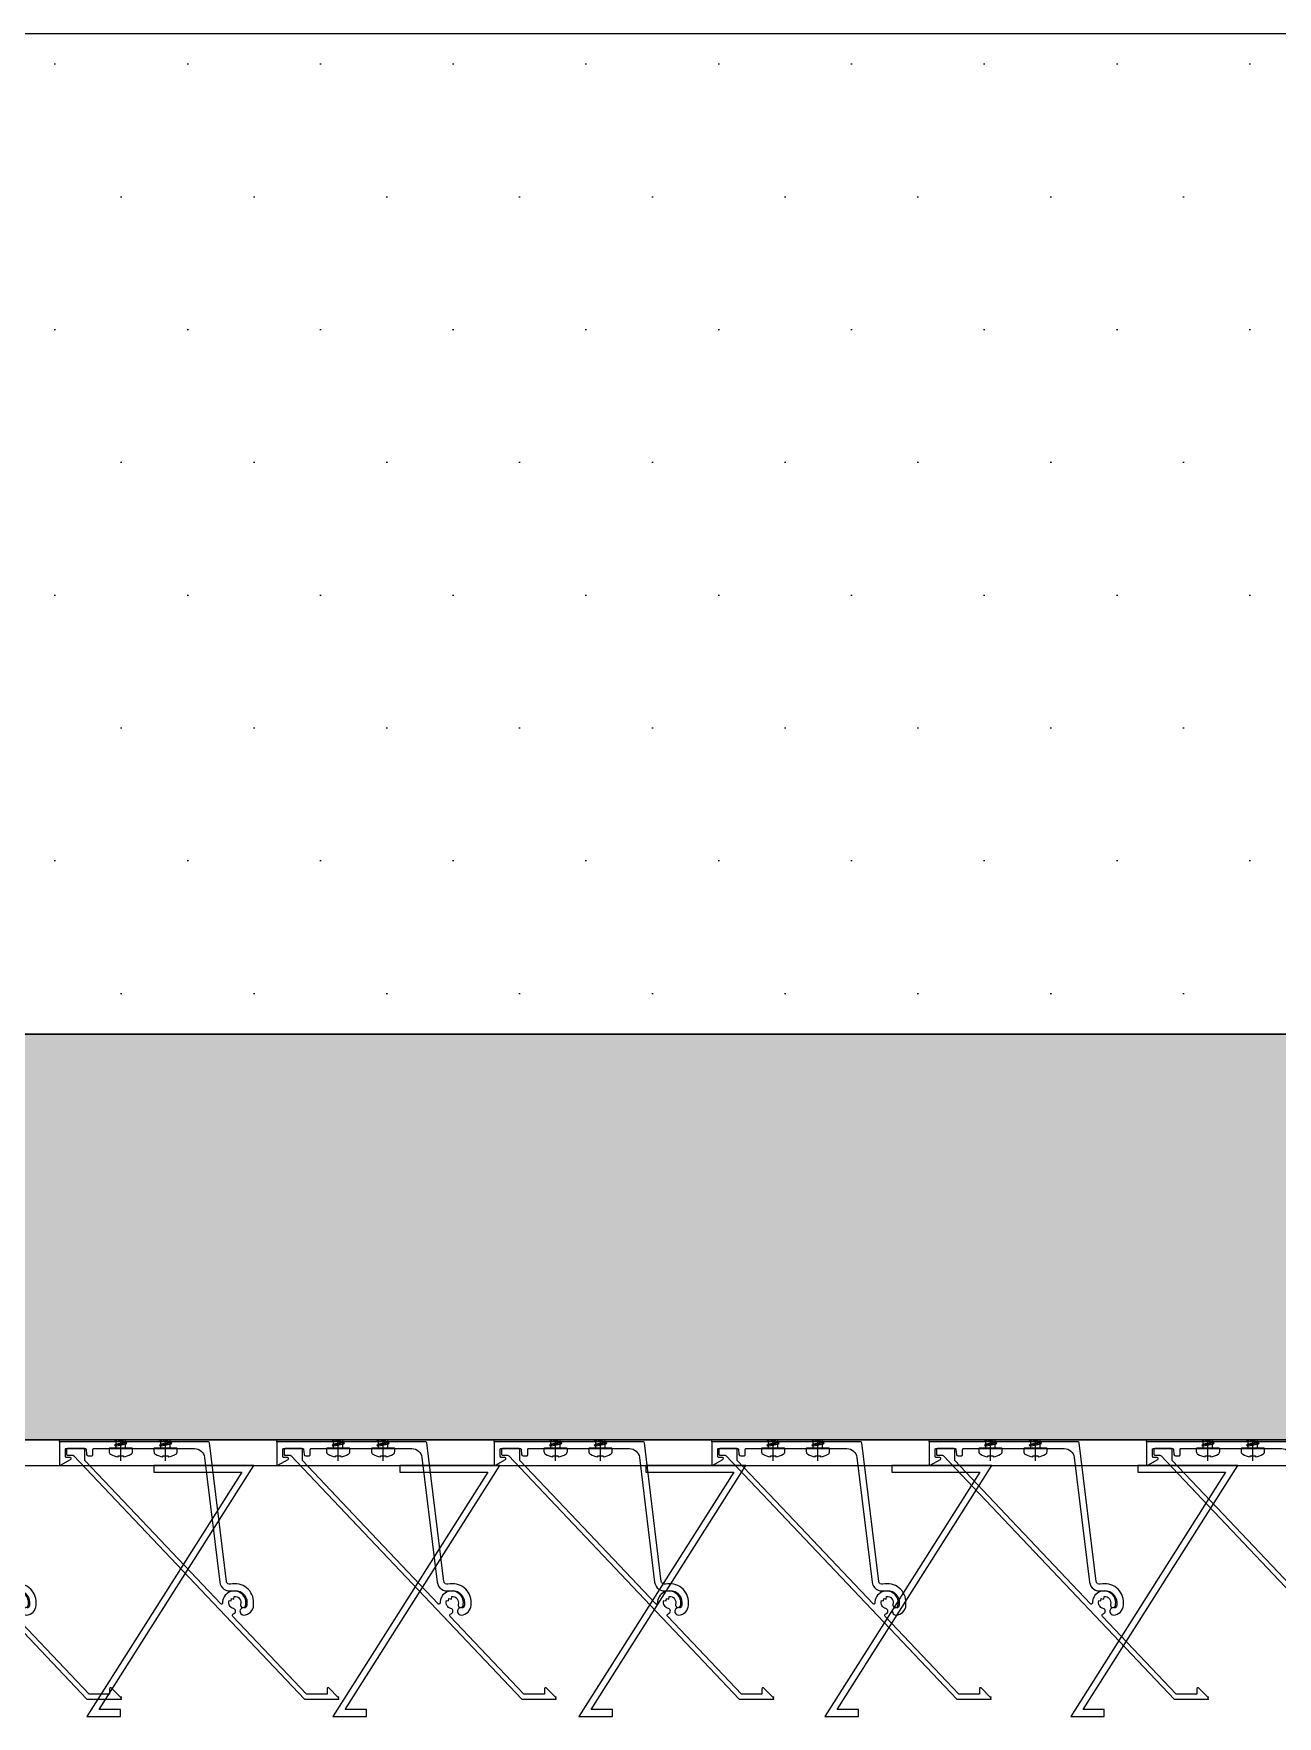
# Model space of a CAD drawing. Header units: millimetres. Extents: x 2519235 to 7246330, y 25937 to 201821.
# Drawn here: x 2717873 to 2718245, y 105313 to 105816 of the extents above; entities that cross this region are included whole.
import ezdxf

# ---------------------------------------------------------------- set-up
doc = ezdxf.new("R2010")
doc.units = ezdxf.units.MM
doc.set_wipeout_variables(frame=1)
for name, pattern in [('CENTER', [50.8, 31.75, -6.35, 6.35, -6.35]), ('DXK_LINE_DOT2', [3.9198, 1.9599, -1.9599]), ('HIDDEN2', [4.7625, 3.175, -1.5875])]:
    doc.linetypes.add(name, pattern=pattern)
for name, color, linetype in [('000 - 0_HIDE_OBJ_FRAMING_DEF_SUB_1', 7, 'Continuous'), ('010 - ASPG_ACCESSORIES_MAIN_COLOR_1', 7, 'Continuous'), ('010 - ASPG_EXTR_DEF_SUB', 7, 'Continuous'), ('010 - ASPG_EXTR_MAIN_COLOR_2', 7, 'Continuous'), ('010 - ASPG_FLASHING_HATCH_', 7, 'Continuous'), ('010 - ASPG_FLASHING_MAIN_COLOR_2', 7, 'Continuous'), ('010 - ASPG_FLASHING_MAIN_COLOR_4', 7, 'Continuous'), ('010 - ASPG_FLASHING_WIPEOUT_', 7, 'Continuous'), ('010 - ASPG_FRAMING_MAIN_COLOR_2', 7, 'Continuous'), ('010 - ASPG_FRAMING_SUB_COLOR_2', 7, 'Continuous'), ('010 - ASPG_FRAMING_WIPEOUT_', 7, 'Continuous'), ('_BOLT-M10', 7, 'Continuous'), ('_C-SC', 7, 'Continuous'), ('_Hatch', 7, 'Continuous'), ('_LOUVER-SB', 7, 'Continuous'), ('A-GENM', 7, 'Continuous'), ('A-GLAZ-CURT', 7, 'Continuous'), ('Center Line', 7, 'CENTER'), ('Xref-PLAN-106.940$0$_PP-Dim', 7, 'Continuous')]:
    doc.layers.add(name, color=color, linetype=linetype)
doc.layers.add('SCREW', color=7, linetype='Continuous', lineweight=5)

# ---------------------------------------------------------------- blocks, each defined once
blk = doc.blocks.new('_C-SC')
at = {"layer": '_Hatch'}
h = blk.add_hatch(dxfattribs=at)
h.set_pattern_fill('STEEL', scale=1.5)
h.set_pattern_definition([(45, (-1941.0177, -2436.031), (-3.367596, 3.367596), []), (45, (-1941.0177, -2433.6497), (-3.367596, 3.367596), [])])
h.paths.add_polyline_path([(3, 67), (3, 3, 0.414214), (13, -7), (50, -7), (50, -15), (-50, -15), (-50, -7), (-13, -7, 0.414214), (-3, 3), (-3, 67, 0.414214), (-13, 77), (-50, 77), (-50, 85), (50, 85), (50, 77), (13, 77, 0.414214)])
at = {"color": 7, "linetype": 'Continuous'}
for p, q in [((70, 135), (-70, 135)), ((-70, 135), (-70, -25)), ((70, 135), (70, -25))]:
    blk.add_line(p, q, dxfattribs=at)
at = {"color": 7, "linetype": 'DXK_LINE_DOT2'}
for p, q in [((-70, 135), (-70, -25)), ((70, 135), (-70, 135)), ((70, -25), (70, 135))]:
    blk.add_line(p, q, dxfattribs=at)
at = {"color": 7, "linetype": 'HIDDEN2'}
for p, q in [((-70, -25), (-70, -65)), ((70, -65), (70, -25)), ((-70, -30.08), (-70, -65)), ((70, -30.08), (70, -65)), ((-70, -65), (70, -65)), ((-70, -65), (70, -65))]:
    blk.add_line(p, q, dxfattribs=at)
at = {"color": 7}
blk.add_lwpolyline([(-50, 85), (50, 85), (50, 77), (13, 77, 0.414214), (3, 67), (3, 3, 0.414214), (13, -7), (50, -7), (50, -15), (-50, -15), (-50, -7), (-13, -7, 0.414214), (-3, 3), (-3, 67, 0.414214), (-13, 77), (-50, 77)], format="xyb", close=True, dxfattribs=at)
for points in [[(63, 60), (3, 60), (3, 10), (63, 10)], [(63, 60), (8, 60), (8, 10), (63, 10)]]:
    blk.add_lwpolyline(points, close=True, dxfattribs=at)
at = {"layer": '_BOLT-M10', "color": 7}
for p, q in [((0, 128.05), (0, 101.95)), ((-11.69, 115), (11.69, 115)), ((3, 42), (-3, 42)), ((8, 42), (3, 42)), ((16, 35), (-10, 35)), ((3, 28), (-3, 28)), ((8, 28), (3, 28))]:
    blk.add_line(p, q, dxfattribs=at)
blk.add_lwpolyline([(-8, 110.38), (0, 105.76), (8, 110.38), (8, 119.62), (0, 124.24), (-8, 119.62)], close=True, dxfattribs=at)
for radius in [10, 6.93]:
    blk.add_circle((0, 115), radius, dxfattribs=at)
at = {"layer": 'Defpoints', "color": 7}
for p, q in [((6.35, -6.35), (-6.35, 6.35)), ((-6.35, -6.35), (6.35, 6.35))]:
    blk.add_line(p, q, dxfattribs=at)
at = {"layer": 'Defpoints', "color": 7, "linetype": 'HIDDEN2'}
for p, q in [((0, -58.05), (0, -31.95)), ((-11.69, -45), (11.69, -45))]:
    blk.add_line(p, q, dxfattribs=at)
blk.add_lwpolyline([(-8, -40.38), (0, -35.76), (8, -40.38), (8, -49.62), (0, -54.24), (-8, -49.62)], close=True, dxfattribs=at)
for radius in [10, 6.93]:
    blk.add_circle((0, -45), radius, dxfattribs=at)
blk = doc.blocks.new('*U363')
at = {"color": 7}
for p, q in [((5227.89, -25), (-122.11, -25)), ((-122.11, -144.93), (-122.11, -25)), ((-122.11, -30.08), (5227.89, -30.08)), ((-122.11, -35.39), (5227.89, -35.39)), ((-122.11, -134.54), (5227.89, -134.54)), ((-122.11, -139.62), (5227.89, -139.62)), ((-122.11, -144.93), (5227.89, -144.93))]:
    blk.add_line(p, q, dxfattribs=at)
at = {"layer": 'Defpoints', "color": 7}
for p, q in [((6.35, -6.35), (-6.35, 6.35)), ((-6.35, -6.35), (6.35, 6.35)), ((0, 0), (0, -144.93))]:
    blk.add_line(p, q, dxfattribs=at)
blk = doc.blocks.new('DPA_CP_Entrance Louver Grill Vertical - Louver Grill Vertical Z-27953553-ENTRANCE 1 - LOWER ROOF LEVEL PLAN')
at = {"layer": '000 - 0_HIDE_OBJ_FRAMING_DEF_SUB_1', "color": 7}
for p, q in [((700, 125), (-700, 125)), ((700, 50), (-700, 50))]:
    blk.add_line(p, q, dxfattribs=at)
blk = doc.blocks.new('GM_Louver Grill Vertical Z1 - Z Profile-27946408-ENTRANCE 1 - LOWER ROOF LEVEL PLAN')
at = {"layer": '000 - 0_HIDE_OBJ_FRAMING_DEF_SUB_1', "color": 7, "lineweight": 9}
for p, q in [((46.37, 73), (0.1, 0)), ((3.73, 2), (50, 75)), ((50, 75), (40, 75)), ((40, 75), (40, 73)), ((40, 73), (46.37, 73)), ((0.1, 0), (30, 0)), ((30, 2), (3.73, 2)), ((30, 0), (30, 2))]:
    blk.add_line(p, q, dxfattribs=at)
blk = doc.blocks.new('A$C7e7c92b9')
at = {"layer": 'A-GENM', "color": 7, "lineweight": 9, "rotation": 180}
for p in [(119014.3, 9933.47), (119087.83, 9933.47), (119161.35, 9933.47), (119234.88, 9933.47), (119308.41, 9933.47)]:
    blk.add_blockref('GM_Louver Grill Vertical Z1 - Z Profile-27946408-ENTRANCE 1 - LOWER ROOF LEVEL PLAN', p, dxfattribs=at)
at = {"layer": 'A-GLAZ-CURT', "color": 7, "rotation": 180}
blk.add_blockref('DPA_CP_Entrance Louver Grill Vertical - Louver Grill Vertical Z-27953553-ENTRANCE 1 - LOWER ROOF LEVEL PLAN', (119320.18, 10058.47), dxfattribs=at)
blk = doc.blocks.new('Xref-PLAN-106.940')
at = {"layer": 'Xref-PLAN-106.940$0$_PP-Dim', "color": 7}
for p, q in [((118919.18, 10358.4), (124394.18, 10358.4)), ((118619.18, 10058.4), (124394.18, 10058.4))]:
    blk.add_line(p, q, dxfattribs=at)
blk = doc.blocks.new('A$C6d15e31b')
at = {"color": 7}
blk.add_blockref('Xref-PLAN-106.940', (-135619.34, -23258.4), dxfattribs=at)
at = {"layer": '000 - 0_HIDE_OBJ_FRAMING_DEF_SUB_1', "color": 7}
blk.add_blockref('A$C7e7c92b9', (-135619.34, -23258.4), dxfattribs=at)
at = {"layer": '_C-SC', "color": 7}
blk.add_blockref('_C-SC', (-16400.07, -13050), dxfattribs=at)
at = {"layer": '_LOUVER-SB', "color": 7}
blk.add_blockref('*U363', (-16527.89, -13050), dxfattribs=at)
blk = doc.blocks.new('PZG35-9D5')
at = {"layer": 'Center Line', "color": 7}
blk.add_line((0, 3.73), (0, -10.53), dxfattribs=at)
at = {"layer": 'SCREW', "color": 7}
for p, q in [((-1.4, 0), (-1.4, -1.09)), ((1.4, 0), (1.4, -0.59)), ((-1.85, -1.4), (1.85, -0.9)), ((-1.85, -1.4), (-1.4, -1.09)), ((-1.85, -1.4), (-1.4, -1.71)), ((-1.85, -2.7), (1.85, -2.2)), ((-1.85, -2.7), (-1.4, -2.39)), ((-1.85, -2.7), (-1.4, -3.01)), ((-1.85, -4), (-1.4, -3.69)), ((-1.85, -4), (-0.99, -3.88)), ((-1.85, -4), (-1.4, -4.31)), ((-1.4, -1.09), (1.4, -0.59)), ((-1.4, -1.71), (1.4, -1.21)), ((-1.4, -1.71), (-1.4, -2.39)), ((-1.4, -2.39), (1.4, -1.89)), ((-1.4, -3.01), (1.4, -2.51)), ((-1.4, -3.01), (-1.4, -3.69)), ((-1.4, -3.69), (-0.84, -3.59)), ((-1.4, -4.31), (-1.18, -4.27)), ((-1.4, -4.31), (-1.4, -8.1)), ((0.56, -3.34), (1.4, -3.19)), ((0.71, -3.65), (1.85, -3.5)), ((0.71, -3.93), (1.4, -3.81)), ((0.71, -4.61), (1.4, -4.49)), ((0.71, -4.95), (1.85, -4.8)), ((1.85, -0.9), (1.4, -0.59)), ((1.85, -0.9), (1.4, -1.21)), ((1.4, -1.21), (1.4, -1.89)), ((1.85, -2.2), (1.4, -1.89)), ((1.85, -2.2), (1.4, -2.51)), ((1.4, -2.51), (1.4, -3.19)), ((1.85, -3.5), (1.4, -3.19)), ((1.85, -3.5), (1.4, -3.81)), ((1.4, -3.81), (1.4, -4.49)), ((1.85, -4.8), (1.4, -4.49)), ((1.85, -4.8), (1.4, -5.11)), ((0, -9.5), (-1.4, -8.1)), ((0, -9.5), (1.4, -8.1)), ((0.71, -5.23), (1.4, -5.11)), ((1.4, -5.11), (1.4, -8.1))]:
    blk.add_line(p, q, dxfattribs=at)
blk.add_lwpolyline([(0, -9.5), (0.71, -5.23), (0.71, -3.6, 0.417657), (0.41, -3.3, 0.108102), (-0.84, -3.59), (-1.4, -4.7)], format="xyb", dxfattribs=at)
blk = doc.blocks.new('*U2951')
at = {"layer": 'SCREW', "color": 7}
blk.add_lwpolyline([(3.03, 1.78, 0.09906), (0.8, 2.55), (0.8, 2.27), (-0.8, 2.27), (-0.8, 2.55, 0.09906), (-3.03, 1.78, 0.266588), (-3.5, 0.96), (-3.5, 0.2, 0.414214), (-3.3, 0), (3.3, 0, 0.414214), (3.5, 0.2), (3.5, 0.96, 0.266588)], format="xyb", close=True, dxfattribs=at)
blk.add_blockref('PZG35-9D5', (0, 0), dxfattribs=at)
blk = doc.blocks.new('*U2950')
at = {"color": 7}
blk.add_point((0, 0), dxfattribs=at)
at = {"layer": '010 - ASPG_ACCESSORIES_MAIN_COLOR_1', "color": 7}
blk.add_lwpolyline([(-39.7, -0.6, 0.414214), (-40, -0.9), (-40, -7.37, 0.57735), (-39.65, -7.57), (-36.64, -5.83, 0.767327), (-36.79, -5.3), (-37.9, -5.3, -0.414214), (-38.2, -5), (-38.2, -2.8, -0.414214), (-38, -2.6), (-32.18, -2.6, -0.388879), (-31.98, -2.78), (-31.85, -4.34, 0.388879), (-31.35, -4.8), (-30.3, -4.8, 0.414214), (-30, -4.5), (-30, -2.9, -0.414214), (-29.7, -2.6), (0.41, -2.6, -0.378969), (3.39, -5.24), (7.95, -42.52, 0.446593), (11.62, -45.08, -0.489802), (16.08, -48.68), (16.06, -49.36, -0.18248), (15.8, -50.02, -0.267949), (15.33, -50.17, 1.122115), (15.1, -52.34, 0.405004), (18.06, -49.4), (18.08, -48.72, 0.489805), (11.16, -43.13, -0.446597), (9.94, -42.28), (4.87, -0.85, 0.364176), (4.57, -0.6)], format="xyb", close=True, dxfattribs=at)
at = {"layer": '010 - ASPG_EXTR_DEF_SUB', "color": 7}
for p in [(-40, -0.5), (43.44, -76.9), (43.44, -77.5)]:
    blk.add_point(p, dxfattribs=at)
at = {"layer": '010 - ASPG_EXTR_MAIN_COLOR_2', "color": 7}
blk.add_lwpolyline([(11.37, -48.15), (11.47, -47.44), (12.18, -47.56), (12.29, -46.79, -0.535538), (14.19, -49.17, 0.991572), (15.66, -49.58, 1.157025), (8.79, -48.77, -0.688558), (8.27, -48.99), (-17.14, -22.17), (-32.34, -6.13), (-32.34, -2.9, 0.414312), (-32.64, -2.6), (-37.54, -2.6, 0.414116), (-37.84, -2.9), (-37.84, -4.3, 0.414214), (-37.54, -4.6), (-35.99, -4.6, -0.205895), (-35.77, -4.69), (33.23, -77.5), (43.14, -77.5, 0.668179), (43.36, -76.99), (40.52, -74.15, 0.668179), (40.01, -74.36), (40.01, -76), (33.87, -76), (11.86, -52.78, -0.558354), (12.08, -51.95, 0.766275), (12.04, -50.39, -0.438583), (10.71, -48.05)], format="xyb", close=True, dxfattribs=at)
at = {"layer": 'SCREW', "color": 7, "rotation": 180}
for p in [(-21.65, -2.5), (-8.24, -2.5)]:
    blk.add_blockref('*U2951', p, dxfattribs=at)
blk = doc.blocks.new('*U2379')
at = {"color": 7}
blk.add_wipeout([(1519.3, 4), (60, 4), (60, 69.3), (1519.3, 69.3)], dxfattribs=at).dxf.layer = '010 - ASPG_FRAMING_WIPEOUT_'
at = {"layer": '010 - ASPG_FRAMING_MAIN_COLOR_2', "color": 7}
blk.add_lwpolyline([(1489.3, 69.3), (90, 69.3), (90, 6), (1489.3, 6)], close=True, dxfattribs=at)
at = {"layer": '010 - ASPG_FRAMING_SUB_COLOR_2', "color": 7}
for points in [[(1519.3, 4), (60, 4), (60, 69.3), (1519.3, 69.3)], [(60, 2), (60, 4), (1519.3, 4), (1519.3, 2)]]:
    blk.add_lwpolyline(points, close=True, dxfattribs=at)
at = {"color": 7, "rotation": 180}
for p in [(699.3, 69.3), (764.3, 69.3), (829.3, 69.3), (894.3, 69.3), (959.3, 69.3), (1024.3, 69.3), (1089.3, 69.3)]:
    blk.add_blockref('*U2950', p, dxfattribs=at)
blk = doc.blocks.new('W-1-PP17-ENT1_REV02_20260416-153151_PP17_ENT1_ASPG_MAIN_UPPL')
at = {"color": 7, "rotation": 179.9999999999999}
blk.add_blockref('*U2379', (-15599, -13248), dxfattribs=at)
blk = doc.blocks.new('*U2916')
at = {"color": 7}
blk.add_wipeout([(0, -52), (1397.84, -52), (1098.84, -351), (0, -351)], dxfattribs=at).dxf.layer = '010 - ASPG_FLASHING_WIPEOUT_'
at = {"layer": '010 - ASPG_FLASHING_HATCH_'}
h = blk.add_hatch(dxfattribs=at)
h.set_pattern_fill('DOTS', scale=0.5)
h.set_pattern_definition([(0, (0, 0), (19.8438, 39.6875), [0, -39.6875])])
h.paths.add_polyline_path([(0, -52), (1397.84, -52), (1098.84, -351), (0, -351)])
at = {"layer": '010 - ASPG_FLASHING_MAIN_COLOR_2', "color": 7}
blk.add_lwpolyline([(0, -52), (1397.84, -52), (1098.84, -351), (0, -351)], close=True, dxfattribs=at)
at = {"color": 7}
blk.add_wipeout([(0, 69.3), (1519.14, 69.3), (1397.84, -52), (0, -52)], dxfattribs=at).dxf.layer = '010 - ASPG_FLASHING_WIPEOUT_'
at = {"layer": '010 - ASPG_FLASHING_HATCH_'}
h = blk.add_hatch(dxfattribs=at)
h.set_pattern_fill('DOTS', scale=0.1)
h.set_pattern_definition([(0, (0, 0), (3.96875, 7.9375), [0, -7.9375])])
h.paths.add_polyline_path([(0, 69.3), (1519.14, 69.3), (1397.84, -52), (0, -52)])
at = {"layer": '010 - ASPG_FLASHING_MAIN_COLOR_4', "color": 7}
blk.add_lwpolyline([(0, 69.3), (1519.14, 69.3), (1397.84, -52), (0, -52)], close=True, dxfattribs=at)
blk = doc.blocks.new('W-1-PP17-ENT1_REV03_20260621-000232_LOPF_FLASHING')
at = {"color": 7, "rotation": 180}
blk.add_blockref('*U2916', (-15599.16, -13248), dxfattribs=at)

msp = doc.modelspace()

# ---------------------------------------------------------------- block references
at = {"color": 7}
msp.add_blockref('A$C6d15e31b', (2734544.161, 118712.942), dxfattribs=at)

# ---------------------------------------------------------------- next in the draw order: block references
msp.add_blockref('W-1-PP17-ENT1_REV02_20260416-153151_PP17_ENT1_ASPG_MAIN_UPPL', (2734544.161, 118712.942), dxfattribs=at)

# ---------------------------------------------------------------- next in the draw order: block references
msp.add_blockref('W-1-PP17-ENT1_REV03_20260621-000232_LOPF_FLASHING', (2734544.161, 118712.942), dxfattribs=at)

doc.saveas('drawing.dxf')
